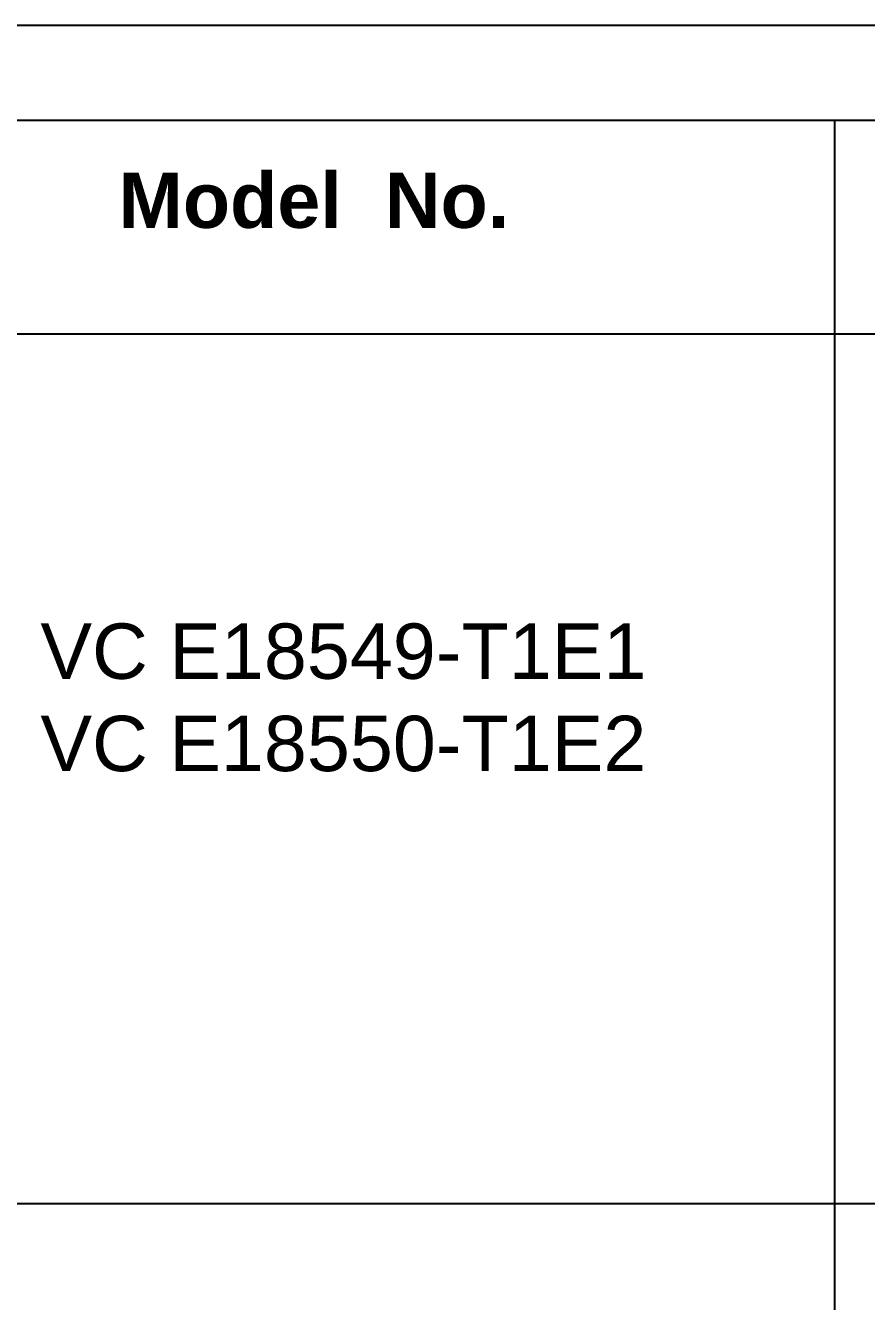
# Model space of a CAD drawing. Header units: inches. Extents: x 3613 to 8393, y -2205 to -794.
# Drawn here: x 7528 to 7581.2, y -969.3 to -888.6 of the extents above; entities that cross this region are included whole.
import ezdxf

# ---------------------------------------------------------------- set-up
doc = ezdxf.new("R2010")
doc.units = ezdxf.units.IN
doc.header["$MEASUREMENT"] = 0
doc.styles.get("Standard").update_dxf_attribs({"font": 'arial.ttf'})

msp = doc.modelspace()

# ---------------------------------------------------------------- linework, layer by layer
for p, q in [((7900.431, -894.646), (7491.175, -894.646)), ((7579.168, -894.646), (7579.168, -1150.606)), ((7503.993, -908.139), (7900.431, -908.139)), ((7503.993, -963.101), (7900.431, -963.101))]:
    msp.add_line(p, q)
msp.add_lwpolyline([(7904.469, -1185.646), (7904.469, -888.646), (7484.469, -888.646), (7484.469, -1185.646)], close=True)

# ---------------------------------------------------------------- texts
at = {"char_height": 3.5, "attachment_point": 5}
for s, insert, width in [('{\\fArial|b1|i0|c0|p34;Model  No.}', (7546.246, -899.713), 34.34827), ('VC E18549-T1E1\\PVC E18550-T1E2', (7548.114, -931.137), 43.01439)]:
    msp.add_mtext(s, dxfattribs=dict(at, insert=insert, width=width))

doc.saveas('drawing.dxf')
